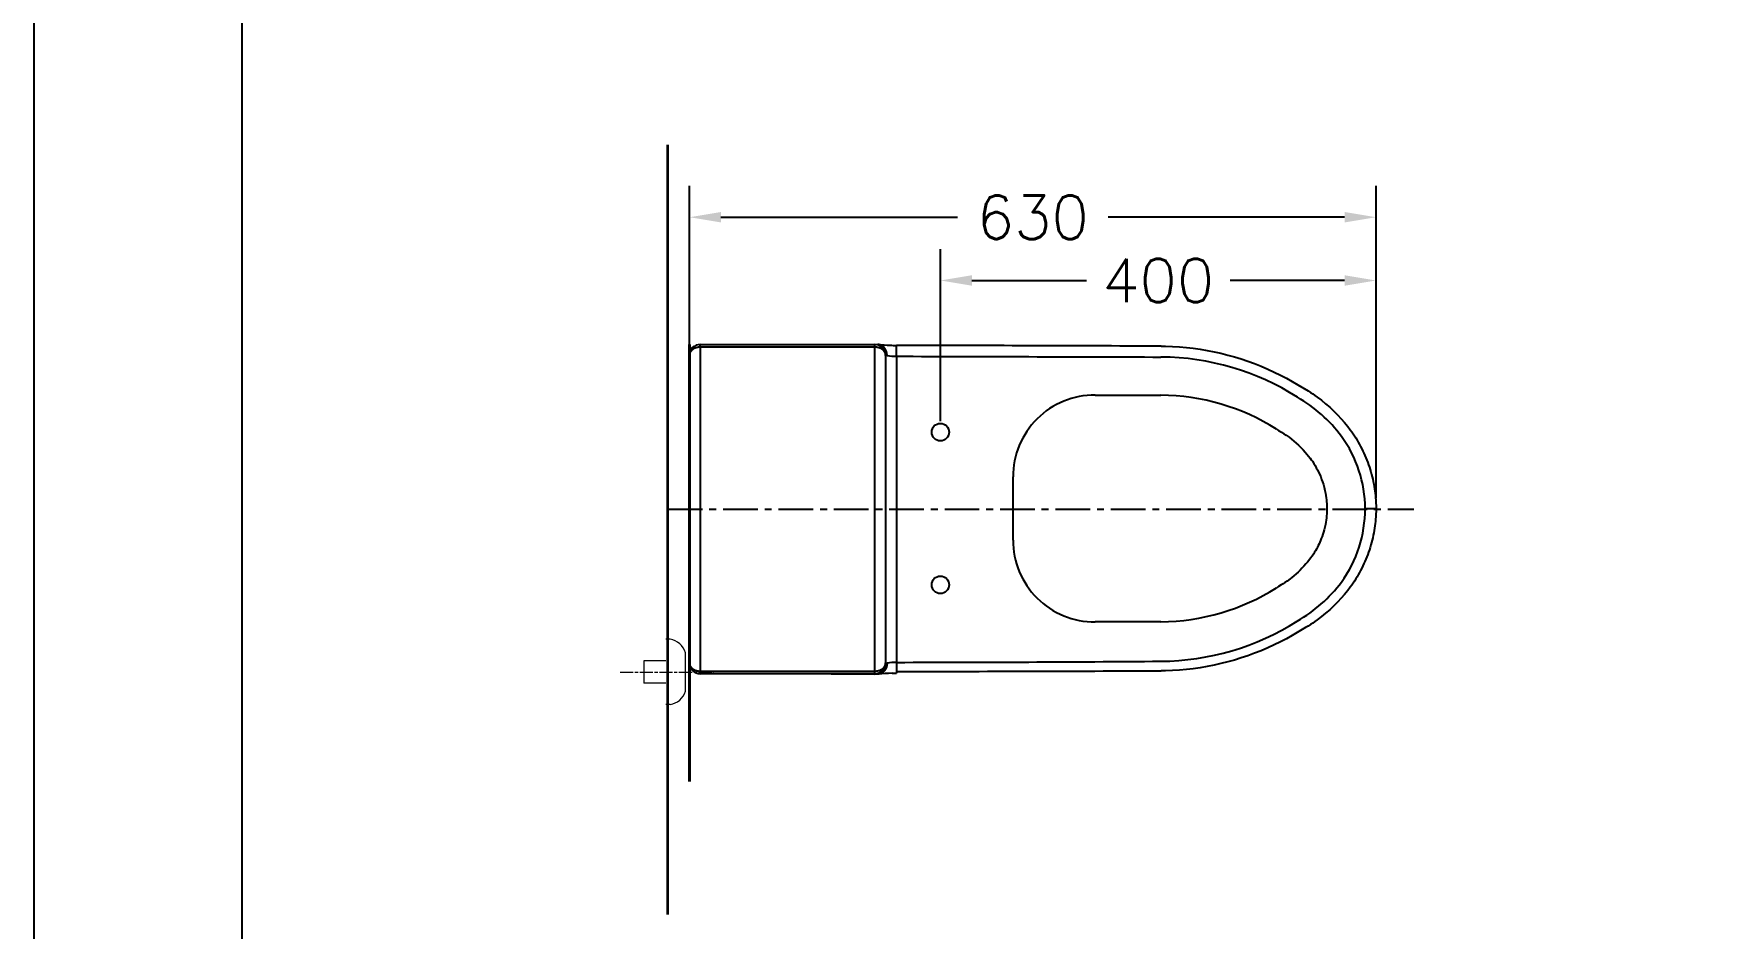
# Model space of a CAD drawing. Extents: x 60560 to 62985, y 58312 to 61742.
# Drawn here: x 60560 to 62105, y 60101 to 60922 of the extents above; entities that cross this region are included whole.
import ezdxf

# ---------------------------------------------------------------- set-up
doc = ezdxf.new("R2010")
doc.units = 0
doc.header["$MEASUREMENT"] = 0
doc.linetypes.add('AM_ISO08W050', pattern=[18, 12, -1.5, 3, -1.5])
doc.linetypes.add('CENTER', pattern=[50.8, 31.75, -6.35, 6.35, -6.35])
doc.layers.get('0').update_dxf_attribs({"linetype": 'CONTINUOUS'})
doc.layers.get('Defpoints').update_dxf_attribs({"linetype": 'CONTINUOUS'})
for name, color, linetype in [('1', 7, 'CONTINUOUS'), ('______', 7, 'CONTINUOUS'), ('YA', 7, 'CONTINUOUS')]:
    doc.layers.add(name, color=color, linetype=linetype)
for name, color, linetype, lineweight in [('AM_4', 40, 'CONTINUOUS', 13), ('AM_7', 4, 'AM_ISO08W050', 0), ('OUTLINE', 11, 'CONTINUOUS', 40), ('Y', 202, 'CONTINUOUS', 35)]:
    doc.layers.add(name, color=color, linetype=linetype, lineweight=lineweight)
doc.styles.get("Standard").update_dxf_attribs({"font": 'txt.shx', "bigfont": 'ghs.shx'})
doc.dimstyles.get("Standard").update_dxf_attribs({"dimtxt": 0.18, "dimasz": 0.18, "dimexe": 0.18, "dimexo": 0.0625, "dimgap": 0.09, "dimtad": 0, "dimtih": 1, "dimtoh": 1, "dimdec": 4, "dimzin": 0, "dimdsep": 46, "dimtxsty": 'Standard', "dimcen": 0.09, "dimadec": 0, "dimazin": 0, "dimtfac": 1, "dimtdec": 4, "dimtofl": 0, "dimtmove": 0, "dimatfit": 0, "dimfxl": 0, "dimtolj": 1, "dimtzin": 0, "dimarcsym": 0})

# ---------------------------------------------------------------- blocks, each defined once
blk = doc.blocks.new('*D10')
at = {"color": 0, "lineweight": -2}
for p, q in [((61161.1, 60495.8), (61161.1, 60782.3)), ((61790.7, 60495.8), (61790.7, 60782.3)), ((61189.9, 60753.5), (61406.7, 60753.5)), ((61761.9, 60753.5), (61545.1, 60753.5))]:
    blk.add_line(p, q, dxfattribs=at)
at = {"color": 0}
for points in [[(61189.9, 60758.3), (61189.9, 60748.7), (61161.1, 60753.5)], [(61761.9, 60758.3), (61761.9, 60748.7), (61790.7, 60753.5)]]:
    blk.add_solid(points, dxfattribs=at)
at = {"layer": 'Defpoints', "color": 0}
for p in [(61790.7, 60753.5), (61161.1, 60485.8), (61790.7, 60485.8)]:
    blk.add_point(p, dxfattribs=at)
at = {"color": 0, "insert": (61475.9, 60753.5), "char_height": 40, "attachment_point": 5}
blk.add_mtext('\\A1;630', dxfattribs=at)
blk = doc.blocks.new('*D11')
at = {"color": 0, "lineweight": -2}
for p, q in [((61391.2, 60566.4), (61391.2, 60724.3)), ((61790.7, 60496.4), (61790.7, 60724.3)), ((61420, 60695.5), (61525.1, 60695.5)), ((61761.9, 60695.5), (61656.8, 60695.5))]:
    blk.add_line(p, q, dxfattribs=at)
at = {"color": 0}
for points in [[(61420, 60700.3), (61420, 60690.7), (61391.2, 60695.5)], [(61761.9, 60700.3), (61761.9, 60690.7), (61790.7, 60695.5)]]:
    blk.add_solid(points, dxfattribs=at)
at = {"layer": 'Defpoints', "color": 0}
for p in [(61790.7, 60695.5), (61391.2, 60556.4), (61790.7, 60486.4)]:
    blk.add_point(p, dxfattribs=at)
at = {"color": 0, "insert": (61590.9, 60695.5), "char_height": 40, "attachment_point": 5}
blk.add_mtext('\\A1;400', dxfattribs=at)

msp = doc.modelspace()

# ---------------------------------------------------------------- linework, layer by layer
at = {"layer": '1', "color": 7}
for p, q in [((61163.01916, 60631.40114), (61162.86466, 60631.24646)), ((61163.17917, 60631.55304), (61163.01916, 60631.40114)), ((61163.34458, 60631.70198), (61163.17917, 60631.55304)), ((61163.51524, 60631.84781), (61163.34458, 60631.70198)), ((61163.69098, 60631.99037), (61163.51524, 60631.84781)), ((61163.87164, 60632.12952), (61163.69098, 60631.99037)), ((61164.05703, 60632.26511), (61163.87164, 60632.12952)), ((61164.24698, 60632.39701), (61164.05703, 60632.26511)), ((61164.44128, 60632.52509), (61164.24698, 60632.39701)), ((61164.63972, 60632.64924), (61164.44128, 60632.52509)), ((61164.8421, 60632.76934), (61164.63972, 60632.64924)), ((61165.04819, 60632.88529), (61164.8421, 60632.76934)), ((61165.25777, 60632.997), (61165.04819, 60632.88529)), ((61165.47061, 60633.10439), (61165.25777, 60632.997)), ((61165.68646, 60633.20737), (61165.47061, 60633.10439)), ((61165.9051, 60633.30589), (61165.68646, 60633.20737)), ((61166.12628, 60633.39989), (61165.9051, 60633.30589)), ((61166.34976, 60633.48933), (61166.12628, 60633.39989)), ((61166.57529, 60633.57416), (61166.34976, 60633.48933)), ((61166.80263, 60633.65437), (61166.57529, 60633.57416)), ((61167.03153, 60633.72993), (61166.80263, 60633.65437)), ((61167.26176, 60633.80084), (61167.03153, 60633.72993)), ((61167.49307, 60633.86709), (61167.26176, 60633.80084)), ((61167.72522, 60633.9287), (61167.49307, 60633.86709)), ((61167.95798, 60633.98569), (61167.72522, 60633.9287)), ((61168.19112, 60634.03809), (61167.95798, 60633.98569)), ((61168.42442, 60634.08592), (61168.19112, 60634.03809)), ((61168.65765, 60634.12923), (61168.42442, 60634.08592)), ((61168.89061, 60634.16807), (61168.65765, 60634.12923)), ((61169.12307, 60634.2025), (61168.89061, 60634.16807)), ((61169.35485, 60634.23258), (61169.12307, 60634.2025)), ((61169.58575, 60634.25838), (61169.35485, 60634.23258)), ((61170.04416, 60634.29744), (61169.58575, 60634.25838)), ((61170.4969, 60634.32034), (61170.04416, 60634.29744)), ((61170.9427, 60634.3278), (61170.4969, 60634.32034)), ((61170.94268, 60636.8224), (61330.94199, 60636.82779)), ((61170.9427, 60634.3278), (61170.9427, 60636.82239)), ((61170.9427, 60636.82239), (61330.9427, 60636.82239)), ((61330.9427, 60634.3278), (61170.9427, 60634.3278)), ((61170.9427, 60634.3278), (61170.9427, 60337.31697)), ((61330.94249, 60636.82238), (61330.94249, 60636.82778)), ((61330.9427, 60634.3278), (61330.9427, 60636.82239)), ((61331.38851, 60634.32034), (61330.9427, 60634.3278)), ((61330.9427, 60337.31697), (61330.9427, 60634.3278)), ((61331.84125, 60634.29744), (61331.38851, 60634.32034)), ((61332.29966, 60634.25838), (61331.84125, 60634.29744)), ((61332.53056, 60634.23258), (61332.29966, 60634.25838)), ((61332.76234, 60634.2025), (61332.53056, 60634.23258)), ((61332.9948, 60634.16807), (61332.76234, 60634.2025)), ((61333.22776, 60634.12923), (61332.9948, 60634.16807)), ((61333.46099, 60634.08592), (61333.22776, 60634.12923)), ((61333.69429, 60634.03809), (61333.46099, 60634.08592)), ((61333.82624, 60636.82483), (61333.61028, 60636.82798)), ((61333.92743, 60633.98569), (61333.69429, 60634.03809)), ((61334.04171, 60636.8154), (61333.82624, 60636.82483)), ((61334.16019, 60633.9287), (61333.92743, 60633.98569)), ((61334.25659, 60636.79973), (61334.04171, 60636.8154)), ((61334.39234, 60633.86709), (61334.16019, 60633.9287)), ((61334.47077, 60636.7779), (61334.25659, 60636.79973)), ((61334.62365, 60633.80084), (61334.39234, 60633.86709)), ((61334.68414, 60636.74995), (61334.47077, 60636.7779)), ((61334.85388, 60633.72993), (61334.62365, 60633.80084)), ((61334.89659, 60636.71595), (61334.68414, 60636.74995)), ((61335.08278, 60633.65437), (61334.85388, 60633.72993)), ((61335.10801, 60636.67596), (61334.89659, 60636.71595)), ((61335.31012, 60633.57416), (61335.08278, 60633.65437)), ((61335.3183, 60636.63004), (61335.10801, 60636.67596)), ((61335.53565, 60633.48933), (61335.31012, 60633.57416)), ((61335.52735, 60636.57824), (61335.3183, 60636.63004)), ((61335.73505, 60636.52062), (61335.52735, 60636.57824)), ((61335.75913, 60633.39989), (61335.53565, 60633.48933)), ((61335.94129, 60636.45725), (61335.73505, 60636.52062)), ((61335.98031, 60633.30589), (61335.75913, 60633.39989)), ((61336.14597, 60636.38818), (61335.94129, 60636.45725)), ((61336.19895, 60633.20737), (61335.98031, 60633.30589)), ((61336.34897, 60636.31347), (61336.14597, 60636.38818)), ((61336.4148, 60633.10439), (61336.19895, 60633.20737)), ((61336.55019, 60636.23319), (61336.34897, 60636.31347)), ((61336.62764, 60632.997), (61336.4148, 60633.10439)), ((61336.74952, 60636.14738), (61336.55019, 60636.23319)), ((61336.83722, 60632.88529), (61336.62764, 60632.997)), ((61336.94685, 60636.05611), (61336.74952, 60636.14738)), ((61337.04331, 60632.76934), (61336.83722, 60632.88529)), ((61337.14208, 60635.95944), (61336.94685, 60636.05611)), ((61337.24569, 60632.64924), (61337.04331, 60632.76934)), ((61337.33509, 60635.85743), (61337.14208, 60635.95944)), ((61337.44413, 60632.52509), (61337.24569, 60632.64924)), ((61337.52579, 60635.75013), (61337.33509, 60635.85743)), ((61337.63843, 60632.39701), (61337.44413, 60632.52509)), ((61337.71405, 60635.63761), (61337.52579, 60635.75013)), ((61337.82838, 60632.26511), (61337.63843, 60632.39701)), ((61337.89977, 60635.51992), (61337.71405, 60635.63761)), ((61338.01377, 60632.12952), (61337.82838, 60632.26511)), ((61338.08285, 60635.39712), (61337.89977, 60635.51992)), ((61338.19443, 60631.99037), (61338.01377, 60632.12952)), ((61338.26318, 60635.26928), (61338.08285, 60635.39712)), ((61338.37017, 60631.84781), (61338.19443, 60631.99037)), ((61338.44064, 60635.13645), (61338.26318, 60635.26928)), ((61338.54083, 60631.70198), (61338.37017, 60631.84781)), ((61338.61514, 60634.99868), (61338.44064, 60635.13645)), ((61338.70624, 60631.55304), (61338.54083, 60631.70198)), ((61338.78655, 60634.85605), (61338.61514, 60634.99868)), ((61338.86625, 60631.40114), (61338.70624, 60631.55304)), ((61338.95478, 60634.70861), (61338.78655, 60634.85605)), ((61339.02074, 60631.24646), (61338.86625, 60631.40114)), ((61339.11972, 60634.55641), (61338.95478, 60634.70861)), ((61339.28126, 60634.39952), (61339.11972, 60634.55641)), ((61339.43928, 60634.238), (61339.28126, 60634.39952)), ((61339.59369, 60634.0719), (61339.43928, 60634.238)), ((61339.74437, 60633.90128), (61339.59369, 60634.0719)), ((61339.89118, 60633.72616), (61339.74437, 60633.90128)), ((61340.034, 60633.5466), (61339.89118, 60633.72616)), ((61340.17277, 60633.36275), (61340.034, 60633.5466)), ((61340.30746, 60633.17475), (61340.17277, 60633.36275)), ((61340.43801, 60632.98277), (61340.30746, 60633.17475)), ((61340.56437, 60632.78693), (61340.43801, 60632.98277)), ((61340.68648, 60632.58739), (61340.56437, 60632.78693)), ((61340.80431, 60632.3843), (61340.68648, 60632.58739)), ((61340.91779, 60632.17781), (61340.80431, 60632.3843)), ((61341.02688, 60631.96806), (61340.91779, 60632.17781)), ((61341.13153, 60631.7552), (61341.02688, 60631.96806)), ((61341.23169, 60631.53937), (61341.13153, 60631.7552)), ((61341.3273, 60631.32073), (61341.23169, 60631.53937)), ((61341.41832, 60631.09943), (61341.3273, 60631.32073)), ((61350.9427, 60625.99642), (61350.97343, 60635.99638)), ((61593.50408, 60635.29366), (61597.65984, 60635.254)), ((61597.65984, 60635.254), (61604.04196, 60635.04031)), ((61604.04196, 60635.04031), (61610.41641, 60634.6409)), ((61610.41641, 60634.6409), (61616.79179, 60634.07774)), ((61616.79179, 60634.07774), (61623.15001, 60633.35081)), ((61623.15001, 60633.35081), (61629.50364, 60632.45233)), ((61629.50364, 60632.45233), (61635.83135, 60631.38523)), ((61635.83135, 60631.38523), (61642.16235, 60630.14507)), ((61160.94517, 60626.98898), (61160.9427, 60626.82239)), ((61160.9427, 60344.82239), (61160.9427, 60626.82239)), ((61160.95265, 60627.15698), (61160.94517, 60626.98898)), ((61160.96527, 60627.32629), (61160.95265, 60627.15698)), ((61160.98316, 60627.49678), (61160.96527, 60627.32629)), ((61161.00643, 60627.66834), (61160.98316, 60627.49678)), ((61161.0352, 60627.84084), (61161.00643, 60627.66834)), ((61161.06957, 60628.01413), (61161.0352, 60627.84084)), ((61161.10965, 60628.18809), (61161.06957, 60628.01413)), ((61161.15552, 60628.36257), (61161.10965, 60628.18809)), ((61161.20728, 60628.53741), (61161.15552, 60628.36257)), ((61161.26499, 60628.71246), (61161.20728, 60628.53741)), ((61161.32872, 60628.88756), (61161.26499, 60628.71246)), ((61161.39852, 60629.06255), (61161.32872, 60628.88756)), ((61161.47445, 60629.23724), (61161.39852, 60629.06255)), ((61161.55655, 60629.41148), (61161.47445, 60629.23724)), ((61161.64482, 60629.58509), (61161.55655, 60629.41148)), ((61161.7393, 60629.75789), (61161.64482, 60629.58509)), ((61161.83997, 60629.92969), (61161.7393, 60629.75789)), ((61161.94683, 60630.10031), (61161.83997, 60629.92969)), ((61162.05986, 60630.26958), (61161.94683, 60630.10031)), ((61162.17903, 60630.43731), (61162.05986, 60630.26958)), ((61162.30427, 60630.60332), (61162.17903, 60630.43731)), ((61162.43554, 60630.76741), (61162.30427, 60630.60332)), ((61162.57275, 60630.92942), (61162.43554, 60630.76741)), ((61162.71583, 60631.08917), (61162.57275, 60630.92942)), ((61162.86466, 60631.24646), (61162.71583, 60631.08917)), ((61339.16958, 60631.08917), (61339.02074, 60631.24646)), ((61339.31266, 60630.92942), (61339.16958, 60631.08917)), ((61339.44987, 60630.76741), (61339.31266, 60630.92942)), ((61339.58114, 60630.60332), (61339.44987, 60630.76741)), ((61339.70638, 60630.43731), (61339.58114, 60630.60332)), ((61339.82554, 60630.26958), (61339.70638, 60630.43731)), ((61339.93858, 60630.10031), (61339.82554, 60630.26958)), ((61340.04544, 60629.92969), (61339.93858, 60630.10031)), ((61340.14611, 60629.75789), (61340.04544, 60629.92969)), ((61340.24059, 60629.58509), (61340.14611, 60629.75789)), ((61340.32886, 60629.41148), (61340.24059, 60629.58509)), ((61340.41096, 60629.23724), (61340.32886, 60629.41148)), ((61340.48689, 60629.06255), (61340.41096, 60629.23724)), ((61340.55669, 60628.88756), (61340.48689, 60629.06255)), ((61340.62042, 60628.71246), (61340.55669, 60628.88756)), ((61340.67813, 60628.53741), (61340.62042, 60628.71246)), ((61340.72988, 60628.36257), (61340.67813, 60628.53741)), ((61340.77576, 60628.18809), (61340.72988, 60628.36257)), ((61340.81584, 60628.01413), (61340.77576, 60628.18809)), ((61340.85021, 60627.84084), (61340.81584, 60628.01413)), ((61340.87898, 60627.66834), (61340.85021, 60627.84084)), ((61340.90225, 60627.49678), (61340.87898, 60627.66834)), ((61340.92014, 60627.32629), (61340.90225, 60627.49678)), ((61340.93276, 60627.15698), (61340.92014, 60627.32629)), ((61340.94024, 60626.98898), (61340.93276, 60627.15698)), ((61340.9427, 60626.82239), (61340.94024, 60626.98898)), ((61340.9427, 60626.82779), (61340.9427, 60344.82511)), ((61340.9427, 60626.82239), (61340.9427, 60344.82239)), ((61342.21385, 60626.82797), (61340.94271, 60626.82779)), ((61341.5047, 60630.8756), (61341.41832, 60631.09943)), ((61341.58638, 60630.6494), (61341.5047, 60630.8756)), ((61341.66332, 60630.42098), (61341.58638, 60630.6494)), ((61341.73546, 60630.19048), (61341.66332, 60630.42098)), ((61341.80276, 60629.95805), (61341.73546, 60630.19048)), ((61341.86517, 60629.72383), (61341.80276, 60629.95805)), ((61341.92262, 60629.48799), (61341.86517, 60629.72383)), ((61341.97509, 60629.25065), (61341.92262, 60629.48799)), ((61342.0225, 60629.01198), (61341.97509, 60629.25065)), ((61342.06482, 60628.77211), (61342.0225, 60629.01198)), ((61342.10199, 60628.5312), (61342.06482, 60628.77211)), ((61342.13397, 60628.28939), (61342.10199, 60628.5312)), ((61342.16069, 60628.04684), (61342.13397, 60628.28939)), ((61342.18212, 60627.80368), (61342.16069, 60628.04684)), ((61342.1982, 60627.56006), (61342.18212, 60627.80368)), ((61342.20888, 60627.31614), (61342.1982, 60627.56006)), ((61342.21411, 60627.07206), (61342.20888, 60627.31614)), ((61342.21385, 60626.82797), (61342.21411, 60627.07206)), ((61350.9427, 60625.99642), (61350.9427, 60345.34144)), ((61642.16235, 60630.14507), (61648.45851, 60628.73899)), ((61648.45851, 60628.73899), (61654.72951, 60627.16501)), ((61654.72951, 60627.16501), (61660.95725, 60625.42768)), ((61660.95725, 60625.42768), (61667.14873, 60623.52501)), ((61667.14873, 60623.52501), (61673.2884, 60621.46133)), ((61673.2884, 60621.46133), (61679.39895, 60619.22796)), ((61679.39895, 60619.22796), (61685.44925, 60616.83605)), ((61685.44925, 60616.83605), (61691.44378, 60614.28452)), ((61691.44378, 60614.28452), (61697.37021, 60611.57883)), ((61697.37021, 60611.57883), (61703.0144, 60608.82688)), ((61703.0144, 60608.82688), (61708.58846, 60605.93486)), ((61708.58846, 60605.93486), (61713.89704, 60603.01002)), ((61713.89704, 60603.01002), (61719.125, 60599.94519)), ((61719.125, 60599.94519), (61728.50742, 60594.21652)), ((61728.50742, 60594.21652), (61730.59556, 60592.87912)), ((61730.59556, 60592.87912), (61732.65838, 60591.50196)), ((61732.65838, 60591.50196), (61734.69596, 60590.08708)), ((61734.69596, 60590.08708), (61736.70834, 60588.63648)), ((61736.70834, 60588.63648), (61740.64519, 60585.64323)), ((61740.64519, 60585.64323), (61744.47794, 60582.51844)), ((61744.47794, 60582.51844), (61748.20509, 60579.26204)), ((61748.20509, 60579.26204), (61751.81826, 60575.87976)), ((61751.81826, 60575.87976), (61755.32433, 60572.36428)), ((61755.32433, 60572.36428), (61758.71211, 60568.73384)), ((61758.71211, 60568.73384), (61761.80398, 60565.20027)), ((61761.80398, 60565.20027), (61763.30366, 60563.39454)), ((61763.30366, 60563.39454), (61764.76861, 60561.56113)), ((61764.76861, 60561.56113), (61767.07206, 60558.52106)), ((61767.07206, 60558.52106), (61768.39289, 60556.7001)), ((61768.39289, 60556.7001), (61769.67253, 60554.85318)), ((61769.67253, 60554.85318), (61770.91317, 60552.98141)), ((61770.91317, 60552.98141), (61772.117, 60551.0859)), ((61772.117, 60551.0859), (61773.29878, 60549.14593)), ((61773.29878, 60549.14593), (61774.44465, 60547.18377)), ((61774.44465, 60547.18377), (61775.55412, 60545.20039)), ((61775.55412, 60545.20039), (61776.62667, 60543.19676)), ((61776.62667, 60543.19676), (61777.6661, 60541.1653)), ((61777.6661, 60541.1653), (61778.66754, 60539.11505)), ((61778.66754, 60539.11505), (61779.63073, 60537.04666)), ((61779.63073, 60537.04666), (61780.55542, 60534.96079)), ((61780.55542, 60534.96079), (61781.44157, 60532.8576)), ((61781.44157, 60532.8576), (61782.28871, 60530.73835)), ((61782.28871, 60530.73835), (61783.09664, 60528.60381)), ((61783.09664, 60528.60381), (61783.86513, 60526.45473)), ((61783.86513, 60526.45473), (61784.59565, 60524.28671)), ((61784.59565, 60524.28671), (61785.28599, 60522.10558)), ((61785.28599, 60522.10558), (61785.93581, 60519.91206)), ((61785.93581, 60519.91206), (61786.54476, 60517.70688)), ((61786.54476, 60517.70688), (61787.11291, 60515.48947)), ((61787.11291, 60515.48947), (61787.64011, 60513.26195)), ((61787.64011, 60513.26195), (61788.12664, 60511.02516)), ((61788.12664, 60511.02516), (61788.57282, 60508.77995)), ((61788.57282, 60508.77995), (61789.29641, 60504.56995)), ((61789.29641, 60504.56995), (61789.60247, 60502.45612)), ((61789.60247, 60502.45612), (61789.86953, 60500.33695)), ((61789.86953, 60500.33695), (61790.09388, 60498.24094)), ((61790.09388, 60498.24094), (61790.27973, 60496.14112)), ((61790.27973, 60496.14112), (61790.4279, 60494.03847)), ((61790.4279, 60494.03847), (61790.72312, 60486.43789)), ((61780.73456, 60486.38864), (61790.72312, 60486.43789)), ((61790.4279, 60478.83731), (61790.27973, 60476.73465)), ((61790.72312, 60486.43789), (61790.4279, 60478.83731)), ((61788.12664, 60461.85061), (61787.64011, 60459.61382)), ((61788.57282, 60464.09583), (61788.12664, 60461.85061)), ((61789.29641, 60468.30582), (61788.57282, 60464.09583)), ((61789.60247, 60470.41966), (61789.29641, 60468.30582)), ((61789.86953, 60472.53883), (61789.60247, 60470.41966)), ((61790.09388, 60474.63484), (61789.86953, 60472.53883)), ((61790.27973, 60476.73465), (61790.09388, 60474.63484)), ((61783.86513, 60446.42104), (61783.09664, 60444.27197)), ((61784.59565, 60448.58907), (61783.86513, 60446.42104)), ((61785.28599, 60450.7702), (61784.59565, 60448.58907)), ((61785.93581, 60452.96371), (61785.28599, 60450.7702)), ((61786.54476, 60455.1689), (61785.93581, 60452.96371)), ((61787.11291, 60457.3863), (61786.54476, 60455.1689)), ((61787.64011, 60459.61382), (61787.11291, 60457.3863)), ((61777.6661, 60431.71047), (61776.62667, 60429.67902)), ((61778.66754, 60433.76073), (61777.6661, 60431.71047)), ((61779.63073, 60435.82912), (61778.66754, 60433.76073)), ((61780.55542, 60437.91498), (61779.63073, 60435.82912)), ((61781.44157, 60440.01817), (61780.55542, 60437.91498)), ((61782.28871, 60442.13742), (61781.44157, 60440.01817)), ((61783.09664, 60444.27197), (61782.28871, 60442.13742)), ((61768.39289, 60416.17568), (61767.07206, 60414.35471)), ((61769.67253, 60418.0226), (61768.39289, 60416.17568)), ((61770.91317, 60419.89437), (61769.67253, 60418.0226)), ((61772.117, 60421.78987), (61770.91317, 60419.89437)), ((61773.29878, 60423.72985), (61772.117, 60421.78987)), ((61774.44465, 60425.692), (61773.29878, 60423.72985)), ((61775.55412, 60427.67538), (61774.44465, 60425.692)), ((61776.62667, 60429.67902), (61775.55412, 60427.67538)), ((61755.32433, 60400.5115), (61751.81826, 60396.99602)), ((61758.71211, 60404.14194), (61755.32433, 60400.5115)), ((61761.80398, 60407.6755), (61758.71211, 60404.14194)), ((61763.30366, 60409.48124), (61761.80398, 60407.6755)), ((61764.76861, 60411.31464), (61763.30366, 60409.48124)), ((61767.07206, 60414.35471), (61764.76861, 60411.31464)), ((61736.70834, 60384.2393), (61734.69596, 60382.7887)), ((61740.64519, 60387.23254), (61736.70834, 60384.2393)), ((61744.47794, 60390.35734), (61740.64519, 60387.23254)), ((61748.20509, 60393.61374), (61744.47794, 60390.35734)), ((61751.81826, 60396.99602), (61748.20509, 60393.61374)), ((61713.89704, 60369.86575), (61708.58846, 60366.94091)), ((61726.1494, 60377.21603), (61713.89704, 60369.86575)), ((61728.50742, 60378.65926), (61726.1494, 60377.21603)), ((61730.59556, 60379.99666), (61728.50742, 60378.65926)), ((61732.65838, 60381.37381), (61730.59556, 60379.99666)), ((61734.69596, 60382.7887), (61732.65838, 60381.37381)), ((61679.39895, 60353.64782), (61673.2884, 60351.41445)), ((61685.44925, 60356.03972), (61679.39895, 60353.64782)), ((61691.44378, 60358.59125), (61685.44925, 60356.03972)), ((61697.37021, 60361.29695), (61691.44378, 60358.59125)), ((61703.0144, 60364.0489), (61697.37021, 60361.29695)), ((61708.58846, 60366.94091), (61703.0144, 60364.0489)), ((61160.9427, 60344.82239), (61160.94517, 60344.6558)), ((61160.94517, 60344.6558), (61160.95265, 60344.48779)), ((61160.95265, 60344.48779), (61160.96527, 60344.31849)), ((61160.96527, 60344.31849), (61160.98316, 60344.14799)), ((61160.98316, 60344.14799), (61161.00643, 60343.97643)), ((61161.00643, 60343.97643), (61161.0352, 60343.80394)), ((61161.0352, 60343.80394), (61161.06957, 60343.63064)), ((61161.06957, 60343.63064), (61161.10965, 60343.45668)), ((61161.10965, 60343.45668), (61161.15552, 60343.2822)), ((61161.15552, 60343.2822), (61161.20728, 60343.10736)), ((61161.20728, 60343.10736), (61161.26499, 60342.93231)), ((61161.26499, 60342.93231), (61161.32872, 60342.75721)), ((61161.32872, 60342.75721), (61161.39852, 60342.58223)), ((61161.39852, 60342.58223), (61161.47445, 60342.40753)), ((61161.47445, 60342.40753), (61161.55655, 60342.23329)), ((61161.55655, 60342.23329), (61161.64482, 60342.05968)), ((61161.64482, 60342.05968), (61161.7393, 60341.88689)), ((61161.7393, 60341.88689), (61161.83997, 60341.71509)), ((61161.83997, 60341.71509), (61161.94683, 60341.54446)), ((61161.94683, 60341.54446), (61162.05986, 60341.37519)), ((61162.05986, 60341.37519), (61162.17903, 60341.20746)), ((61162.17903, 60341.20746), (61162.30427, 60341.04145)), ((61162.30427, 60341.04145), (61162.43554, 60340.87736)), ((61162.43554, 60340.87736), (61162.57275, 60340.71535)), ((61162.57275, 60340.71535), (61162.71583, 60340.55561)), ((61162.71583, 60340.55561), (61162.86466, 60340.39831)), ((61162.86466, 60340.39831), (61163.01916, 60340.24363)), ((61163.01916, 60340.24363), (61163.17917, 60340.09174)), ((61163.17917, 60340.09174), (61163.34458, 60339.94279)), ((61163.34458, 60339.94279), (61163.51524, 60339.79696)), ((61163.51524, 60339.79696), (61163.69098, 60339.6544)), ((61163.69098, 60339.6544), (61163.87164, 60339.51525)), ((61163.87164, 60339.51525), (61164.05703, 60339.37966)), ((61164.05703, 60339.37966), (61164.24698, 60339.24776)), ((61164.24698, 60339.24776), (61164.44128, 60339.11968)), ((61164.44128, 60339.11968), (61164.63972, 60338.99553)), ((61164.63972, 60338.99553), (61164.8421, 60338.87543)), ((61164.8421, 60338.87543), (61165.04819, 60338.75948)), ((61165.04819, 60338.75948), (61165.25777, 60338.64777)), ((61165.25777, 60338.64777), (61165.47061, 60338.54038)), ((61165.47061, 60338.54038), (61165.68646, 60338.4374)), ((61165.68646, 60338.4374), (61165.9051, 60338.33888)), ((61165.9051, 60338.33888), (61166.12628, 60338.24488)), ((61166.12628, 60338.24488), (61166.34976, 60338.15544)), ((61166.34976, 60338.15544), (61166.57529, 60338.07061)), ((61166.57529, 60338.07061), (61166.80263, 60337.9904)), ((61166.80263, 60337.9904), (61167.03153, 60337.91484)), ((61167.03153, 60337.91484), (61167.26176, 60337.84394)), ((61167.26176, 60337.84394), (61167.49307, 60337.77768)), ((61167.49307, 60337.77768), (61167.72522, 60337.71607)), ((61167.72522, 60337.71607), (61167.95798, 60337.65908)), ((61333.92743, 60337.65908), (61334.16019, 60337.71607)), ((61334.16019, 60337.71607), (61334.39234, 60337.77768)), ((61334.39234, 60337.77768), (61334.62365, 60337.84394)), ((61334.62365, 60337.84394), (61334.85388, 60337.91484)), ((61334.85388, 60337.91484), (61335.08278, 60337.9904)), ((61335.08278, 60337.9904), (61335.31012, 60338.07061)), ((61335.31012, 60338.07061), (61335.53565, 60338.15544)), ((61335.53565, 60338.15544), (61335.75913, 60338.24488)), ((61335.75913, 60338.24488), (61335.98031, 60338.33888)), ((61335.98031, 60338.33888), (61336.19895, 60338.4374)), ((61336.19895, 60338.4374), (61336.4148, 60338.54038)), ((61336.4148, 60338.54038), (61336.62764, 60338.64777)), ((61336.62764, 60338.64777), (61336.83722, 60338.75948)), ((61336.83722, 60338.75948), (61337.04331, 60338.87543)), ((61337.04331, 60338.87543), (61337.24569, 60338.99553)), ((61337.24569, 60338.99553), (61337.44413, 60339.11968)), ((61337.44413, 60339.11968), (61337.63843, 60339.24776)), ((61337.63843, 60339.24776), (61337.82838, 60339.37966)), ((61337.82838, 60339.37966), (61338.01377, 60339.51525)), ((61338.01377, 60339.51525), (61338.19443, 60339.6544)), ((61338.19443, 60339.6544), (61338.37017, 60339.79696)), ((61338.37017, 60339.79696), (61338.54083, 60339.94279)), ((61338.54083, 60339.94279), (61338.70624, 60340.09174)), ((61338.70624, 60340.09174), (61338.86625, 60340.24363)), ((61338.86625, 60340.24363), (61339.02074, 60340.39831)), ((61339.02074, 60340.39831), (61339.16958, 60340.55561)), ((61339.16958, 60340.55561), (61339.31266, 60340.71535)), ((61339.31266, 60340.71535), (61339.44987, 60340.87736)), ((61339.44987, 60340.87736), (61339.58114, 60341.04145)), ((61339.58114, 60341.04145), (61339.70638, 60341.20746)), ((61339.70638, 60341.20746), (61339.82554, 60341.37519)), ((61339.82554, 60341.37519), (61339.93858, 60341.54446)), ((61340.01814, 60337.79358), (61339.87486, 60337.61395)), ((61339.93858, 60341.54446), (61340.04544, 60341.71509)), ((61340.15737, 60337.97751), (61340.01814, 60337.79358)), ((61340.04544, 60341.71509), (61340.14611, 60341.88689)), ((61340.14611, 60341.88689), (61340.24059, 60342.05968)), ((61340.2925, 60338.16561), (61340.15737, 60337.97751)), ((61340.24059, 60342.05968), (61340.32886, 60342.23329)), ((61340.42348, 60338.35771), (61340.2925, 60338.16561)), ((61340.32886, 60342.23329), (61340.41096, 60342.40753)), ((61340.41096, 60342.40753), (61340.48689, 60342.58223)), ((61340.55025, 60338.55367), (61340.42348, 60338.35771)), ((61340.48689, 60342.58223), (61340.55669, 60342.75721)), ((61340.67278, 60338.75335), (61340.55025, 60338.55367)), ((61340.55669, 60342.75721), (61340.62042, 60342.93231)), ((61340.62042, 60342.93231), (61340.67813, 60343.10736)), ((61340.791, 60338.9566), (61340.67278, 60338.75335)), ((61340.67813, 60343.10736), (61340.72988, 60343.2822)), ((61340.72988, 60343.2822), (61340.77576, 60343.45668)), ((61340.77576, 60343.45668), (61340.81584, 60343.63064)), ((61340.90486, 60339.16326), (61340.791, 60338.9566)), ((61340.81584, 60343.63064), (61340.85021, 60343.80394)), ((61340.85021, 60343.80394), (61340.87898, 60343.97643)), ((61340.87898, 60343.97643), (61340.90225, 60344.14799)), ((61340.90225, 60344.14799), (61340.92014, 60344.31849)), ((61341.01433, 60339.37319), (61340.90486, 60339.16326)), ((61340.92014, 60344.31849), (61340.93276, 60344.48779)), ((61340.93276, 60344.48779), (61340.94024, 60344.6558)), ((61340.9427, 60344.52516), (61340.93828, 60344.52516)), ((61340.94024, 60344.6558), (61340.9427, 60344.82239)), ((61340.9427, 60344.82511), (61340.9427, 60344.52516)), ((61340.9427, 60344.52516), (61342.20571, 60344.51924)), ((61341.11933, 60339.58625), (61341.01433, 60339.37319)), ((61341.21984, 60339.80228), (61341.11933, 60339.58625)), ((61341.31578, 60340.02113), (61341.21984, 60339.80228)), ((61341.40712, 60340.24266), (61341.31578, 60340.02113)), ((61341.4938, 60340.46672), (61341.40712, 60340.24266)), ((61341.57578, 60340.69316), (61341.4938, 60340.46672)), ((61341.65299, 60340.92184), (61341.57578, 60340.69316)), ((61341.72539, 60341.1526), (61341.65299, 60340.92184)), ((61341.79294, 60341.38529), (61341.72539, 60341.1526)), ((61341.85557, 60341.61978), (61341.79294, 60341.38529)), ((61341.91325, 60341.8559), (61341.85557, 60341.61978)), ((61341.96591, 60342.09352), (61341.91325, 60341.8559)), ((61342.0135, 60342.33249), (61341.96591, 60342.09352)), ((61342.05599, 60342.57265), (61342.0135, 60342.33249)), ((61342.09331, 60342.81385), (61342.05599, 60342.57265)), ((61342.12542, 60343.05596), (61342.09331, 60342.81385)), ((61342.15226, 60343.29883), (61342.12542, 60343.05596)), ((61342.17378, 60343.54229), (61342.15226, 60343.29883)), ((61342.18994, 60343.78621), (61342.17378, 60343.54229)), ((61342.20068, 60344.03044), (61342.18994, 60343.78621)), ((61342.20595, 60344.27483), (61342.20068, 60344.03044)), ((61342.20571, 60344.51924), (61342.20595, 60344.27483)), ((61350.9427, 60345.34144), (61350.95449, 60335.34145)), ((61604.04196, 60337.83547), (61597.65984, 60337.62178)), ((61610.41641, 60338.23488), (61604.04196, 60337.83547)), ((61616.79179, 60338.79803), (61610.41641, 60338.23488)), ((61623.15001, 60339.52497), (61616.79179, 60338.79803)), ((61629.50364, 60340.42344), (61623.15001, 60339.52497)), ((61635.83135, 60341.49055), (61629.50364, 60340.42344)), ((61642.16235, 60342.73071), (61635.83135, 60341.49055)), ((61648.45851, 60344.13679), (61642.16235, 60342.73071)), ((61654.72951, 60345.71077), (61648.45851, 60344.13679)), ((61660.95725, 60347.4481), (61654.72951, 60345.71077)), ((61667.14873, 60349.35077), (61660.95725, 60347.4481)), ((61673.2884, 60351.41445), (61667.14873, 60349.35077)), ((61167.95798, 60337.65908), (61168.19112, 60337.60669)), ((61168.19112, 60337.60669), (61168.42442, 60337.55885)), ((61168.42442, 60337.55885), (61168.65765, 60337.51554)), ((61168.65765, 60337.51554), (61168.89061, 60337.4767)), ((61168.89061, 60337.4767), (61169.12307, 60337.44227)), ((61169.12307, 60337.44227), (61169.35485, 60337.41219)), ((61169.35485, 60337.41219), (61169.58575, 60337.38639)), ((61169.58575, 60337.38639), (61170.04416, 60337.34733)), ((61170.04416, 60337.34733), (61170.4969, 60337.32443)), ((61170.4969, 60337.32443), (61170.9427, 60337.31697)), ((61170.94041, 60334.82072), (61170.93942, 60334.82072)), ((61170.94041, 60334.82239), (61170.94041, 60334.82072)), ((61170.9427, 60334.82239), (61170.9427, 60337.31697)), ((61170.9427, 60337.31697), (61330.9427, 60337.31697)), ((61330.9427, 60334.82239), (61170.9427, 60334.82239)), ((61330.91918, 60334.52519), (61330.91988, 60334.82243)), ((61330.9427, 60337.31697), (61331.38851, 60337.32443)), ((61330.9427, 60334.82239), (61330.9427, 60337.31697)), ((61331.38851, 60337.32443), (61331.84125, 60337.34733)), ((61331.84125, 60337.34733), (61332.29966, 60337.38639)), ((61332.29966, 60337.38639), (61332.53056, 60337.41219)), ((61332.53056, 60337.41219), (61332.76234, 60337.44227)), ((61332.76234, 60337.44227), (61332.9948, 60337.4767)), ((61332.9948, 60337.4767), (61333.22776, 60337.51554)), ((61333.22776, 60337.51554), (61333.46099, 60337.55885)), ((61333.46099, 60337.55885), (61333.69429, 60337.60669)), ((61333.79279, 60334.52163), (61333.57634, 60334.51896)), ((61333.69429, 60337.60669), (61333.92743, 60337.65908)), ((61334.00876, 60334.5306), (61333.79279, 60334.52163)), ((61334.22414, 60334.54582), (61334.00876, 60334.5306)), ((61334.43883, 60334.56723), (61334.22414, 60334.54582)), ((61334.65272, 60334.59476), (61334.43883, 60334.56723)), ((61334.8657, 60334.62837), (61334.65272, 60334.59476)), ((61335.07766, 60334.66799), (61334.8657, 60334.62837)), ((61335.2885, 60334.71356), (61335.07766, 60334.66799)), ((61335.49809, 60334.76502), (61335.2885, 60334.71356)), ((61335.70634, 60334.82231), (61335.49809, 60334.76502)), ((61335.91314, 60334.88538), (61335.70634, 60334.82231)), ((61336.11837, 60334.95416), (61335.91314, 60334.88538)), ((61336.32194, 60335.0286), (61336.11837, 60334.95416)), ((61336.52372, 60335.10863), (61336.32194, 60335.0286)), ((61336.72361, 60335.1942), (61336.52372, 60335.10863)), ((61336.92151, 60335.28525), (61336.72361, 60335.1942)), ((61337.1173, 60335.38172), (61336.92151, 60335.28525)), ((61337.31088, 60335.48354), (61337.1173, 60335.38172)), ((61337.50213, 60335.59067), (61337.31088, 60335.48354)), ((61337.69095, 60335.70304), (61337.50213, 60335.59067)), ((61337.87724, 60335.82059), (61337.69095, 60335.70304)), ((61338.06087, 60335.94327), (61337.87724, 60335.82059)), ((61338.24174, 60336.07101), (61338.06087, 60335.94327)), ((61338.41975, 60336.20375), (61338.24174, 60336.07101)), ((61338.59478, 60336.34144), (61338.41975, 60336.20375)), ((61338.76673, 60336.48402), (61338.59478, 60336.34144)), ((61338.93549, 60336.63142), (61338.76673, 60336.48402)), ((61339.10095, 60336.78359), (61338.93549, 60336.63142)), ((61339.26299, 60336.94047), (61339.10095, 60336.78359)), ((61339.42152, 60337.102), (61339.26299, 60336.94047)), ((61339.57642, 60337.26812), (61339.42152, 60337.102)), ((61339.72758, 60337.43877), (61339.57642, 60337.26812)), ((61339.87486, 60337.61395), (61339.72758, 60337.43877)), ((61346.79512, 60335.29037), (61350.95354, 60335.33618)), ((61597.65984, 60337.62178), (61593.50408, 60337.58212))]:
    msp.add_line(p, q, dxfattribs=at)
for centre, radius, start, end in [((61170.9427, 60626.8224), 10, 90, 180), ((61170.9427, 60626.82239), 10, 90, 180), ((61330.9427, 60626.82779), 10, 0, 90.0041072), ((61330.9427, 60626.82239), 10, 0, 90), ((61349.52939, 60788.92146), 152.88181, 264.3591688, 268.27528192), ((61351.03951, 60810.22335), 174.22167, 267.98972377, 269.9786157), ((60324.25602, -329101.76201), 389739.12243, 89.8134067598, 89.8490614868), ((61351.17443, 60674.65854), 48.66267, 259.38919885, 269.72716584), ((65591.86502, 1509167.06481), 1448547.27649, 269.83225449309, 269.84184723462), ((61591.76296, 60388.19026), 237.12253, 57.66473526, 89.58882005), ((61650.34345, 60470.97983), 135.93788, 36.86852592, 59.86319845), ((61666.96697, 60485.78693), 113.76918, 0.30303118, 35.92567423), ((61666.97824, 60485.86458), 113.75753, 323.94106608, 0.26395344), ((61650.43179, 60500.61776), 135.8344, 300.07867284, 323.01849049), ((61590.92896, 60586.13811), 239.81582, 270.5815553, 302.1405372), ((61170.9427, 60344.82239), 10, 180, 270), ((61170.9427, 60344.82072), 10, 180, 269.98118415), ((61330.9427, 60344.52516), 10, 269.86520866, 0), ((61330.9427, 60344.82239), 10, 270, 0), ((61350.9533, 60298.39684), 46.9446, 90.0129263, 100.739183), ((61329.4568, 95175.16723), 34829.83242, 270.03534475, 270.434135306), ((61104.92154, -18701.55375), 79036.40205, 89.8361675363, 89.9521410052), ((61349.70948, 60180.17389), 155.14385, 91.07635916, 95.63740876), ((60324.25602, 450074.63811), 389739.12275, 270.1509385132, 270.1865932402)]:
    msp.add_arc(centre, radius, start, end, dxfattribs=at)
at = {"layer": '______', "color": 7}
for p, q in [((61533.05522, 60590.46597), (61593.31095, 60590.29408)), ((61699.48696, 60559.16475), (61701.41799, 60557.99483)), ((61701.41799, 60557.99483), (61704.14439, 60556.37581)), ((61704.14439, 60556.37581), (61706.27152, 60555.01656)), ((61706.27152, 60555.01656), (61708.3586, 60553.59644)), ((61708.3586, 60553.59644), (61710.91081, 60551.74437)), ((61710.91081, 60551.74437), (61713.18198, 60549.99029)), ((61713.18198, 60549.99029), (61715.40258, 60548.17262)), ((61715.40258, 60548.17262), (61717.57003, 60546.29204)), ((61717.57003, 60546.29204), (61719.68216, 60544.34956)), ((61719.68216, 60544.34956), (61721.70114, 60542.38254)), ((61721.70114, 60542.38254), (61723.74221, 60540.27755)), ((61723.74221, 60540.27755), (61725.70822, 60538.13613)), ((61725.70822, 60538.13613), (61727.3233, 60536.2841)), ((61727.3233, 60536.2841), (61728.88674, 60534.38843)), ((61728.88674, 60534.38843), (61730.4038, 60532.42248)), ((61730.4038, 60532.42248), (61731.32147, 60531.17677)), ((61731.32147, 60531.17677), (61732.35229, 60529.70785)), ((61732.35229, 60529.70785), (61733.62204, 60527.77069)), ((61733.62204, 60527.77069), (61734.81935, 60525.81192)), ((61734.81935, 60525.81192), (61735.95734, 60523.81808)), ((61735.95734, 60523.81808), (61737.05475, 60521.75494)), ((61457.79263, 60457.40935), (61457.79263, 60515.46643)), ((61737.05475, 60521.75494), (61738.08998, 60519.65992)), ((61738.08998, 60519.65992), (61739.06216, 60517.53492)), ((61739.06216, 60517.53492), (61739.97042, 60515.38181)), ((61739.97042, 60515.38181), (61740.85033, 60513.10421)), ((61740.85033, 60513.10421), (61741.65919, 60510.8004)), ((61741.65919, 60510.8004), (61742.39862, 60508.46579)), ((61742.39862, 60508.46579), (61743.06491, 60506.10928)), ((61743.06491, 60506.10928), (61743.47342, 60504.50457)), ((61743.47342, 60504.50457), (61743.84829, 60502.89165)), ((61743.84829, 60502.89165), (61744.34071, 60500.50067)), ((61744.34071, 60500.50067), (61744.71416, 60498.39246)), ((61744.71416, 60498.39246), (61745.03968, 60496.19177)), ((61745.03968, 60496.19177), (61745.26504, 60494.28272)), ((61745.26504, 60494.28272), (61745.40864, 60492.73007)), ((61745.40864, 60492.73007), (61745.55167, 60490.59701)), ((61745.16735, 60477.71048), (61744.92236, 60475.83398)), ((61745.36162, 60479.59292), (61745.16735, 60477.71048)), ((61745.507, 60481.50292), (61745.36162, 60479.59292)), ((61745.70017, 60486.43789), (61745.507, 60481.50292)), ((61745.55167, 60490.59701), (61745.70017, 60486.43789)), ((61741.90117, 60462.81153), (61741.21876, 60460.79221)), ((61742.52859, 60464.84859), (61741.90117, 60462.81153)), ((61743.1005, 60466.90192), (61742.52859, 60464.84859)), ((61743.71088, 60469.3754), (61743.1005, 60466.90192)), ((61744.24239, 60471.86704), (61743.71088, 60469.3754)), ((61744.61611, 60473.89798), (61744.24239, 60471.86704)), ((61744.92236, 60475.83398), (61744.61611, 60473.89798)), ((61734.31479, 60446.22209), (61733.23395, 60444.49792)), ((61735.20821, 60447.72978), (61734.31479, 60446.22209)), ((61736.0672, 60449.25729), (61735.20821, 60447.72978)), ((61736.89148, 60450.8038), (61736.0672, 60449.25729)), ((61737.68075, 60452.36848), (61736.89148, 60450.8038)), ((61738.43472, 60453.95048), (61737.68075, 60452.36848)), ((61739.15309, 60455.54898), (61738.43472, 60453.95048)), ((61739.83557, 60457.16314), (61739.15309, 60455.54898)), ((61740.48187, 60458.79213), (61739.83557, 60457.16314)), ((61741.21876, 60460.79221), (61740.48187, 60458.79213)), ((61722.7789, 60431.59025), (61720.99058, 60429.78804)), ((61724.63345, 60433.55423), (61722.7789, 60431.59025)), ((61726.43738, 60435.5648), (61724.63345, 60433.55423)), ((61727.77109, 60437.12327), (61726.43738, 60435.5648)), ((61729.06695, 60438.71325), (61727.77109, 60437.12327)), ((61730.736, 60440.90104), (61729.06695, 60438.71325)), ((61732.10366, 60442.80588), (61730.736, 60440.90104)), ((61733.23395, 60444.49792), (61732.10366, 60442.80588)), ((61703.79707, 60416.28624), (61701.41799, 60414.88095)), ((61705.50047, 60417.35601), (61703.79707, 60416.28624)), ((61707.17823, 60418.46561), (61705.50047, 60417.35601)), ((61709.17069, 60419.85568), (61707.17823, 60418.46561)), ((61711.86592, 60421.85628), (61709.17069, 60419.85568)), ((61713.54506, 60423.17531), (61711.86592, 60421.85628)), ((61715.46781, 60424.75824), (61713.54506, 60423.17531)), ((61717.3507, 60426.38842), (61715.46781, 60424.75824)), ((61719.19215, 60428.06522), (61717.3507, 60426.38842)), ((61720.99058, 60429.78804), (61719.19215, 60428.06522)), ((61701.41799, 60414.88095), (61699.48696, 60413.71103)), ((61593.31095, 60382.5817), (61533.05522, 60382.40981))]:
    msp.add_line(p, q, dxfattribs=at)
at = {"layer": '______', "color": 0, "linetype": 'CENTER'}
msp.add_line((61141.10965, 60485.82239), (61825.378, 60485.82239), dxfattribs=at)
at = {"layer": '______', "color": 7}
for centre in [(61391.1581, 60556.43687), (61391.1581, 60416.43687)]:
    msp.add_circle(centre, 8, dxfattribs=at)
for centre, radius, start, end in [((61532.79263, 60515.46643), 75, 89.79939583, 180), ((61591.90767, 60388.87039), 201.42857, 57.71835367, 89.60083802), ((61532.79263, 60457.40935), 75, 180, 270.20060417), ((61591.90855, 60584.00239), 201.42557, 270.39891798, 302.28189033)]:
    msp.add_arc(centre, radius, start, end, dxfattribs=at)
at = {"layer": 'AM_4', "color": 0}
for p, q in [((61143.24846, 60366.56771), (61139.24846, 60366.56771)), ((61157.24846, 60318.95432), (61157.24846, 60354.1811)), ((61139.24846, 60346.81771), (61119.20113, 60346.81771)), ((61119.20113, 60346.81771), (61119.20113, 60326.31771)), ((61139.24846, 60326.31771), (61119.20113, 60326.31771)), ((61143.24846, 60306.56771), (61139.24846, 60306.56771))]:
    msp.add_line(p, q, dxfattribs=at)
for centre, start, end in [((61140.34942, 60349.18598), 16.466944, 80.5309696), ((61140.34942, 60323.94944), 279.4690304, 343.533056)]:
    msp.add_arc(centre, 17.62183, start, end, dxfattribs=at)
at = {"layer": 'AM_7', "color": 0}
msp.add_line((61097.37294, 60336.34129), (61183.02159, 60336.34129), dxfattribs=at)
at = {"layer": 'OUTLINE', "color": 0}
msp.add_line((61161.10965, 60236.10617), (61161.10965, 60636.83425), dxfattribs=at)
at = {"layer": 'Y', "color": 0}
msp.add_line((61141.10965, 60114.25923), (61141.10965, 60820.03062), dxfattribs=at)
at = {"layer": 'YA', "color": 7}
for p, q in [((60750.88945, 60552.06669), (60750.88945, 61622.25189)), ((60750.88945, 58442.25189), (60750.88945, 60552.06669))]:
    msp.add_line(p, q, dxfattribs=at)
at = {"layer": 'YA', "color": 0}
msp.add_lwpolyline([(60559.5232, 58311.77319), (62985.0232, 58311.77319), (62985.0232, 61742.12319), (60559.5232, 61742.12319)], close=True, dxfattribs=at)

# ---------------------------------------------------------------- dimensions: what is measured, and where the dimension line sits
at = {"color": 0}
for base, p1, p2, picture, middle in [((61790.69921, 60753.51896), (61161.10965, 60485.82239), (61790.69921, 60485.82239), '*D10', (61475.90443, 60753.51896)), ((61790.72312, 60695.51896), (61391.1581, 60556.43687), (61790.72312, 60486.43789), '*D11', (61590.94061, 60695.51896))]:
    dim = msp.add_linear_dim(base=base, p1=p1, p2=p2, dimstyle='Standard', override={"dimscale": 160, "dimtxt": 0.25, "dimgap": 0.12, "dimdec": 0, "dimatfit": 3}, dxfattribs=at)
    dim.commit()
    dim.dimension.update_dxf_attribs({"geometry": picture, "text_midpoint": middle})

doc.saveas('drawing.dxf')
